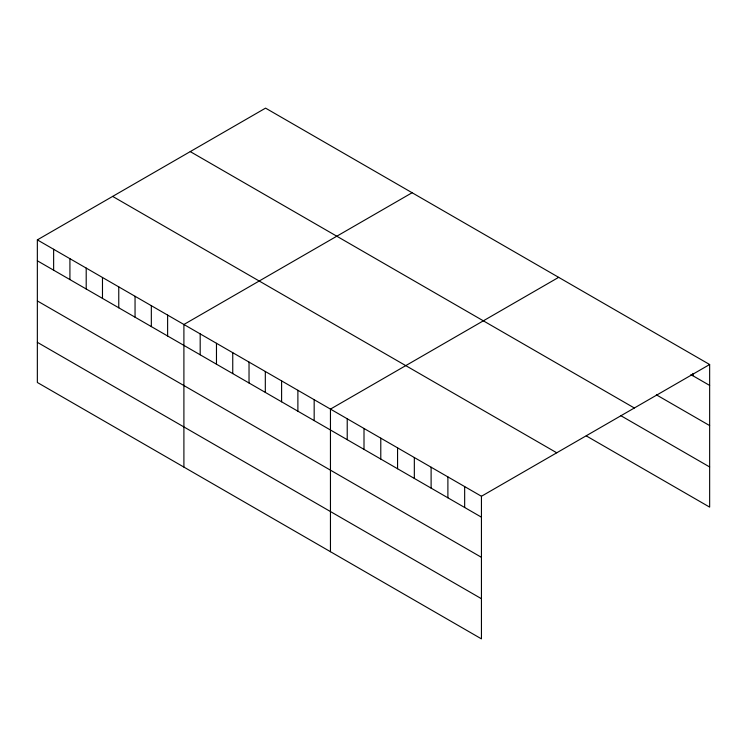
<?xml version="1.0" encoding="UTF-8"?>
<svg xmlns="http://www.w3.org/2000/svg" width="747" height="747" viewBox="0 0 747 747"><rect width="100%" height="100%" fill="white"/><g stroke="black" fill="none" stroke-linecap="round" stroke-linejoin="round"><path stroke-width="1.12" d="M37.35 239.88L481.442 496.269L481.442 638.872L37.35 382.483L37.35 239.88L265.558 108.128L709.65 364.517L709.65 507.12L586.292 435.903M412.111 192.735L183.902 324.487L183.902 467.09M558.663 277.342L330.454 409.104L330.454 551.697M481.442 496.269L709.65 364.517M690.9 374.592L709.65 385.424M656.361 394.818L709.65 425.585M190.252 151.604L634.343 408.002M620.832 415.677L709.65 466.959M112.657 196.405L556.748 452.794M37.35 260.787L481.442 517.176M37.35 300.938L481.442 557.337M37.35 342.322L481.442 598.711M692.871 373.416L692.871 375.741M464.662 486.586L464.662 507.493M447.892 476.903L447.892 497.801M431.112 467.211L431.112 488.118M414.333 457.528L414.333 478.435M397.563 447.845L397.563 468.743M380.783 438.162L380.783 459.06M364.004 428.47L364.004 449.377M347.224 418.787L347.224 439.684M314.17 399.701L314.17 420.598M297.885 390.298L297.885 411.205M281.6 380.895L281.6 401.802M265.316 371.492L265.316 392.399M249.031 362.09L249.031 382.996M232.747 352.696L232.747 373.593M216.471 343.293L216.471 364.191M200.187 333.89L200.187 354.797M167.617 315.085L167.617 335.991M151.333 305.691L151.333 326.588M135.048 296.288L135.048 317.186M118.764 286.885L118.764 307.792M102.479 277.482L102.479 298.389M86.204 268.08L86.204 288.986M69.919 258.686L69.919 279.583M53.635 249.283L53.635 270.181"/></g></svg>
